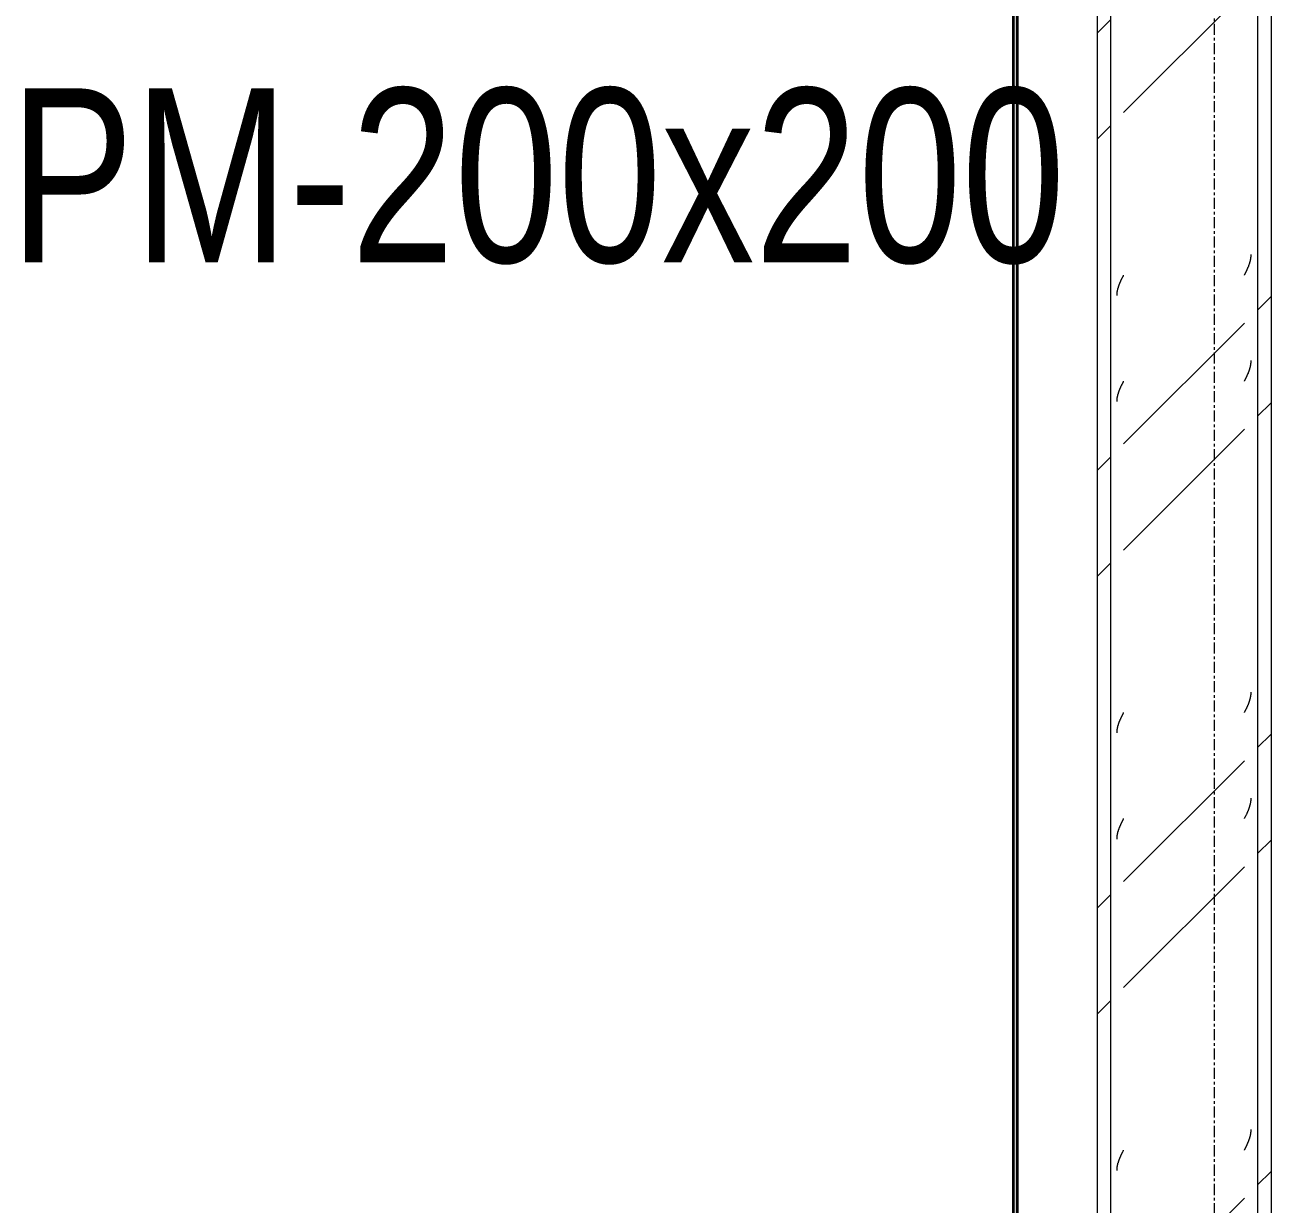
# Model space of a CAD drawing. Header units: centimetres. Extents: x -7221 to 15977, y -285 to 1507.
# Drawn here: x -6937.2 to -6793.9, y 393.7 to 529.3 of the extents above; entities that cross this region are included whole.
import ezdxf

# ---------------------------------------------------------------- set-up
doc = ezdxf.new("R2010")
doc.units = ezdxf.units.CM
doc.linetypes.add('Grid Line', pattern=[2.2225, 1.27, -0.3175, 0.3175, -0.3175])
for name, color, linetype, lineweight in [('A-WALL', 7, 'Continuous', 9), ('A-WALL-PATT', 7, 'Continuous', 35), ('S-COLS', 7, 'Continuous', 9), ('S-COLS-IDEN', 7, 'Continuous', 9), ('S-GRID', 7, 'Continuous', 9)]:
    doc.layers.add(name, color=color, linetype=linetype, lineweight=lineweight)
doc.styles.add('Century Gothic', font='GOTHIC.TTF', dxfattribs={"width": 0.8, "height": 20})
pattern_1 = [(45, (0, 0), (-25.14472, 25.14472), []), (45, (0, 38.1), (-25.14472, 25.14472), [])]

# ---------------------------------------------------------------- blocks, each defined once
blk = doc.blocks.new('PQ_RVR_ARQ-01_ZZ_ZZ_MO_T_A_rvt-1-Elevación Eje 10')
at = {"layer": 'A-WALL-PATT', "lineweight": 9, "true_color": 0xeaeaea}
blk.add_hatch(color=254, dxfattribs=at).paths.add_polyline_path([(-6823.08, 99), (-6823.08, 938.29), (-6823.58, 938.29), (-6823.58, 99)])
at = {"layer": 'A-WALL', "color": 254, "lineweight": 35, "true_color": 0xcccccc}
for p, q in [((-6823.58, 938.29), (-6823.58, 99)), ((-6823.08, 99), (-6823.08, 938.29))]:
    blk.add_line(p, q, dxfattribs=at)
blk = doc.blocks.new('FP_6-Elevación Eje 10')
at = {"layer": 'S-COLS', "color": 9, "true_color": 0xc0c0c0}
for p, q in [((-6796.24, 502.67), (-6796.23, 502.71)), ((-6796.23, 502.82), (-6796.23, 502.86)), ((-6796.23, 502.78), (-6796.23, 502.82)), ((-6796.23, 502.75), (-6796.23, 502.78)), ((-6796.23, 502.71), (-6796.23, 502.75)), ((-6796.63, 501.25), (-6796.62, 501.29)), ((-6796.62, 501.29), (-6796.6, 501.33)), ((-6796.6, 501.33), (-6796.59, 501.37)), ((-6796.59, 501.37), (-6796.57, 501.4)), ((-6796.57, 501.4), (-6796.55, 501.44)), ((-6796.55, 501.44), (-6796.54, 501.48)), ((-6796.54, 501.48), (-6796.52, 501.51)), ((-6796.52, 501.51), (-6796.51, 501.55)), ((-6796.51, 501.55), (-6796.49, 501.59)), ((-6796.49, 501.59), (-6796.48, 501.63)), ((-6796.48, 501.63), (-6796.47, 501.66)), ((-6796.47, 501.66), (-6796.45, 501.7)), ((-6796.45, 501.7), (-6796.44, 501.74)), ((-6796.44, 501.74), (-6796.43, 501.78)), ((-6796.43, 501.78), (-6796.41, 501.81)), ((-6796.41, 501.81), (-6796.4, 501.85)), ((-6796.4, 501.85), (-6796.39, 501.89)), ((-6796.39, 501.89), (-6796.38, 501.92)), ((-6796.38, 501.92), (-6796.37, 501.96)), ((-6796.37, 501.96), (-6796.36, 502)), ((-6796.36, 502), (-6796.35, 502.04)), ((-6796.35, 502.04), (-6796.34, 502.07)), ((-6796.34, 502.07), (-6796.33, 502.11)), ((-6796.33, 502.11), (-6796.32, 502.15)), ((-6796.32, 502.15), (-6796.31, 502.19)), ((-6796.31, 502.19), (-6796.3, 502.22)), ((-6796.3, 502.22), (-6796.29, 502.26)), ((-6796.29, 502.3), (-6796.28, 502.34)), ((-6796.29, 502.26), (-6796.29, 502.3)), ((-6796.28, 502.34), (-6796.27, 502.37)), ((-6796.27, 502.41), (-6796.26, 502.45)), ((-6796.27, 502.37), (-6796.27, 502.41)), ((-6796.26, 502.48), (-6796.25, 502.52)), ((-6796.26, 502.45), (-6796.26, 502.48)), ((-6796.25, 502.56), (-6796.24, 502.6)), ((-6796.25, 502.52), (-6796.25, 502.56)), ((-6796.24, 502.63), (-6796.24, 502.67)), ((-6796.24, 502.6), (-6796.24, 502.63)), ((-6797, 500.51), (-6796.98, 500.54)), ((-6796.98, 500.54), (-6796.96, 500.58)), ((-6796.96, 500.58), (-6796.94, 500.62)), ((-6796.94, 500.62), (-6796.92, 500.66)), ((-6796.92, 500.66), (-6796.9, 500.69)), ((-6796.9, 500.69), (-6796.88, 500.73)), ((-6796.88, 500.73), (-6796.86, 500.77)), ((-6796.86, 500.77), (-6796.85, 500.81)), ((-6796.85, 500.81), (-6796.83, 500.84)), ((-6796.83, 500.84), (-6796.81, 500.88)), ((-6796.81, 500.88), (-6796.79, 500.92)), ((-6796.79, 500.92), (-6796.77, 500.95)), ((-6796.77, 500.95), (-6796.76, 500.99)), ((-6796.76, 500.99), (-6796.74, 501.03)), ((-6796.74, 501.03), (-6796.72, 501.07)), ((-6796.72, 501.07), (-6796.7, 501.1)), ((-6796.7, 501.1), (-6796.68, 501.14)), ((-6796.68, 501.14), (-6796.67, 501.18)), ((-6796.67, 501.18), (-6796.65, 501.22)), ((-6796.65, 501.22), (-6796.63, 501.25)), ((-6796.36, 489.81), (-6796.35, 489.85)), ((-6796.35, 489.85), (-6796.34, 489.88)), ((-6796.34, 489.88), (-6796.33, 489.92)), ((-6796.33, 489.92), (-6796.32, 489.96)), ((-6796.32, 489.96), (-6796.31, 490)), ((-6796.31, 490), (-6796.3, 490.03)), ((-6796.3, 490.03), (-6796.29, 490.07)), ((-6796.29, 490.11), (-6796.28, 490.15)), ((-6796.29, 490.07), (-6796.29, 490.11)), ((-6796.28, 490.15), (-6796.27, 490.18)), ((-6796.27, 490.22), (-6796.26, 490.26)), ((-6796.27, 490.18), (-6796.27, 490.22)), ((-6796.26, 490.29), (-6796.25, 490.33)), ((-6796.26, 490.26), (-6796.26, 490.29)), ((-6796.25, 490.37), (-6796.24, 490.41)), ((-6796.25, 490.33), (-6796.25, 490.37)), ((-6796.24, 490.48), (-6796.23, 490.52)), ((-6796.24, 490.44), (-6796.24, 490.48)), ((-6796.24, 490.41), (-6796.24, 490.44)), ((-6796.23, 490.63), (-6796.23, 490.67)), ((-6796.23, 490.59), (-6796.23, 490.63)), ((-6796.23, 490.56), (-6796.23, 490.59)), ((-6796.23, 490.52), (-6796.23, 490.56)), ((-6796.98, 488.36), (-6796.96, 488.39)), ((-6796.96, 488.39), (-6796.94, 488.43)), ((-6796.94, 488.43), (-6796.92, 488.47)), ((-6796.92, 488.47), (-6796.9, 488.5)), ((-6796.9, 488.5), (-6796.88, 488.54)), ((-6796.88, 488.54), (-6796.86, 488.58)), ((-6796.86, 488.58), (-6796.85, 488.62)), ((-6796.85, 488.62), (-6796.83, 488.65)), ((-6796.83, 488.65), (-6796.81, 488.69)), ((-6796.81, 488.69), (-6796.79, 488.73)), ((-6796.79, 488.73), (-6796.77, 488.77)), ((-6796.77, 488.77), (-6796.76, 488.8)), ((-6796.76, 488.8), (-6796.74, 488.84)), ((-6796.74, 488.84), (-6796.72, 488.88)), ((-6796.72, 488.88), (-6796.7, 488.91)), ((-6796.7, 488.91), (-6796.68, 488.95)), ((-6796.68, 488.95), (-6796.67, 488.99)), ((-6796.67, 488.99), (-6796.65, 489.03)), ((-6796.65, 489.03), (-6796.63, 489.06)), ((-6796.63, 489.06), (-6796.62, 489.1)), ((-6796.62, 489.1), (-6796.6, 489.14)), ((-6796.6, 489.14), (-6796.59, 489.18)), ((-6796.59, 489.18), (-6796.57, 489.21)), ((-6796.57, 489.21), (-6796.55, 489.25)), ((-6796.55, 489.25), (-6796.54, 489.29)), ((-6796.54, 489.29), (-6796.52, 489.33)), ((-6796.52, 489.33), (-6796.51, 489.36)), ((-6796.51, 489.36), (-6796.49, 489.4)), ((-6796.49, 489.4), (-6796.48, 489.44)), ((-6796.48, 489.44), (-6796.47, 489.47)), ((-6796.47, 489.47), (-6796.45, 489.51)), ((-6796.45, 489.51), (-6796.44, 489.55)), ((-6796.44, 489.55), (-6796.43, 489.59)), ((-6796.43, 489.59), (-6796.41, 489.62)), ((-6796.41, 489.62), (-6796.4, 489.66)), ((-6796.4, 489.66), (-6796.39, 489.7)), ((-6796.39, 489.7), (-6796.38, 489.74)), ((-6796.38, 489.74), (-6796.37, 489.77)), ((-6796.37, 489.77), (-6796.36, 489.81)), ((-6797, 488.32), (-6796.98, 488.36)), ((-6796.57, 451.11), (-6796.55, 451.15)), ((-6796.55, 451.15), (-6796.54, 451.19)), ((-6796.54, 451.19), (-6796.52, 451.23)), ((-6796.52, 451.23), (-6796.51, 451.26)), ((-6796.51, 451.26), (-6796.49, 451.3)), ((-6796.49, 451.3), (-6796.48, 451.34)), ((-6796.48, 451.34), (-6796.47, 451.37)), ((-6796.47, 451.37), (-6796.45, 451.41)), ((-6796.45, 451.41), (-6796.44, 451.45)), ((-6796.44, 451.45), (-6796.43, 451.49)), ((-6796.43, 451.49), (-6796.41, 451.52)), ((-6796.41, 451.52), (-6796.4, 451.56)), ((-6796.4, 451.56), (-6796.39, 451.6)), ((-6796.39, 451.6), (-6796.38, 451.64)), ((-6796.38, 451.64), (-6796.37, 451.67)), ((-6796.37, 451.67), (-6796.36, 451.71)), ((-6796.36, 451.71), (-6796.35, 451.75)), ((-6796.35, 451.75), (-6796.34, 451.78)), ((-6796.34, 451.78), (-6796.33, 451.82)), ((-6796.33, 451.82), (-6796.32, 451.86)), ((-6796.32, 451.86), (-6796.31, 451.9)), ((-6796.31, 451.9), (-6796.3, 451.93)), ((-6796.3, 451.93), (-6796.29, 451.97)), ((-6796.29, 452.01), (-6796.28, 452.05)), ((-6796.29, 451.97), (-6796.29, 452.01)), ((-6796.28, 452.05), (-6796.27, 452.08)), ((-6796.27, 452.12), (-6796.26, 452.16)), ((-6796.27, 452.08), (-6796.27, 452.12)), ((-6796.26, 452.19), (-6796.25, 452.23)), ((-6796.26, 452.16), (-6796.26, 452.19)), ((-6796.25, 452.27), (-6796.24, 452.31)), ((-6796.25, 452.23), (-6796.25, 452.27)), ((-6796.24, 452.38), (-6796.23, 452.42)), ((-6796.24, 452.34), (-6796.24, 452.38)), ((-6796.24, 452.31), (-6796.24, 452.34)), ((-6796.23, 452.53), (-6796.23, 452.57)), ((-6796.23, 452.49), (-6796.23, 452.53)), ((-6796.23, 452.46), (-6796.23, 452.49)), ((-6796.23, 452.42), (-6796.23, 452.46)), ((-6797, 450.22), (-6796.98, 450.26)), ((-6796.98, 450.26), (-6796.96, 450.29)), ((-6796.96, 450.29), (-6796.94, 450.33)), ((-6796.94, 450.33), (-6796.92, 450.37)), ((-6796.92, 450.37), (-6796.9, 450.4)), ((-6796.9, 450.4), (-6796.88, 450.44)), ((-6796.88, 450.44), (-6796.86, 450.48)), ((-6796.86, 450.48), (-6796.85, 450.52)), ((-6796.85, 450.52), (-6796.83, 450.55)), ((-6796.83, 450.55), (-6796.81, 450.59)), ((-6796.81, 450.59), (-6796.79, 450.63)), ((-6796.79, 450.63), (-6796.77, 450.67)), ((-6796.77, 450.67), (-6796.76, 450.7)), ((-6796.76, 450.7), (-6796.74, 450.74)), ((-6796.74, 450.74), (-6796.72, 450.78)), ((-6796.72, 450.78), (-6796.7, 450.81)), ((-6796.7, 450.81), (-6796.68, 450.85)), ((-6796.68, 450.85), (-6796.67, 450.89)), ((-6796.67, 450.89), (-6796.65, 450.93)), ((-6796.65, 450.93), (-6796.63, 450.96)), ((-6796.63, 450.96), (-6796.62, 451)), ((-6796.62, 451), (-6796.6, 451.04)), ((-6796.6, 451.04), (-6796.59, 451.08)), ((-6796.59, 451.08), (-6796.57, 451.11)), ((-6796.32, 439.67), (-6796.31, 439.71)), ((-6796.31, 439.71), (-6796.3, 439.74)), ((-6796.3, 439.74), (-6796.29, 439.78)), ((-6796.29, 439.82), (-6796.28, 439.86)), ((-6796.29, 439.78), (-6796.29, 439.82)), ((-6796.28, 439.86), (-6796.27, 439.89)), ((-6796.27, 439.93), (-6796.26, 439.97)), ((-6796.27, 439.89), (-6796.27, 439.93)), ((-6796.26, 440.01), (-6796.25, 440.04)), ((-6796.26, 439.97), (-6796.26, 440.01)), ((-6796.25, 440.08), (-6796.24, 440.12)), ((-6796.25, 440.04), (-6796.25, 440.08)), ((-6796.24, 440.19), (-6796.23, 440.23)), ((-6796.24, 440.15), (-6796.24, 440.19)), ((-6796.24, 440.12), (-6796.24, 440.15)), ((-6796.23, 440.34), (-6796.23, 440.38)), ((-6796.23, 440.3), (-6796.23, 440.34)), ((-6796.23, 440.27), (-6796.23, 440.3)), ((-6796.23, 440.23), (-6796.23, 440.27)), ((-6796.88, 438.25), (-6796.86, 438.29)), ((-6796.86, 438.29), (-6796.85, 438.33)), ((-6796.85, 438.33), (-6796.83, 438.36)), ((-6796.83, 438.36), (-6796.81, 438.4)), ((-6796.81, 438.4), (-6796.79, 438.44)), ((-6796.79, 438.44), (-6796.77, 438.48)), ((-6796.77, 438.48), (-6796.76, 438.51)), ((-6796.76, 438.51), (-6796.74, 438.55)), ((-6796.74, 438.55), (-6796.72, 438.59)), ((-6796.72, 438.59), (-6796.7, 438.63)), ((-6796.7, 438.63), (-6796.68, 438.66)), ((-6796.68, 438.66), (-6796.67, 438.7)), ((-6796.67, 438.7), (-6796.65, 438.74)), ((-6796.65, 438.74), (-6796.63, 438.77)), ((-6796.63, 438.77), (-6796.62, 438.81)), ((-6796.62, 438.81), (-6796.6, 438.85)), ((-6796.6, 438.85), (-6796.59, 438.89)), ((-6796.59, 438.89), (-6796.57, 438.92)), ((-6796.57, 438.92), (-6796.55, 438.96)), ((-6796.55, 438.96), (-6796.54, 439)), ((-6796.54, 439), (-6796.52, 439.04)), ((-6796.52, 439.04), (-6796.51, 439.07)), ((-6796.51, 439.07), (-6796.49, 439.11)), ((-6796.49, 439.11), (-6796.48, 439.15)), ((-6796.48, 439.15), (-6796.47, 439.18)), ((-6796.47, 439.18), (-6796.45, 439.22)), ((-6796.45, 439.22), (-6796.44, 439.26)), ((-6796.44, 439.26), (-6796.43, 439.3)), ((-6796.43, 439.3), (-6796.41, 439.33)), ((-6796.41, 439.33), (-6796.4, 439.37)), ((-6796.4, 439.37), (-6796.39, 439.41)), ((-6796.39, 439.41), (-6796.38, 439.45)), ((-6796.38, 439.45), (-6796.37, 439.48)), ((-6796.37, 439.48), (-6796.36, 439.52)), ((-6796.36, 439.52), (-6796.35, 439.56)), ((-6796.35, 439.56), (-6796.34, 439.6)), ((-6796.34, 439.6), (-6796.33, 439.63)), ((-6796.33, 439.63), (-6796.32, 439.67)), ((-6797, 438.03), (-6796.98, 438.07)), ((-6796.98, 438.07), (-6796.96, 438.1)), ((-6796.96, 438.1), (-6796.94, 438.14)), ((-6796.94, 438.14), (-6796.92, 438.18)), ((-6796.92, 438.18), (-6796.9, 438.21)), ((-6796.9, 438.21), (-6796.88, 438.25)), ((-6796.49, 401.01), (-6796.48, 401.05)), ((-6796.48, 401.05), (-6796.47, 401.08)), ((-6796.47, 401.08), (-6796.45, 401.12)), ((-6796.45, 401.12), (-6796.44, 401.16)), ((-6796.44, 401.16), (-6796.43, 401.2)), ((-6796.43, 401.2), (-6796.41, 401.23)), ((-6796.41, 401.23), (-6796.4, 401.27)), ((-6796.4, 401.27), (-6796.39, 401.31)), ((-6796.39, 401.31), (-6796.38, 401.35)), ((-6796.38, 401.35), (-6796.37, 401.38)), ((-6796.37, 401.38), (-6796.36, 401.42)), ((-6796.36, 401.42), (-6796.35, 401.46)), ((-6796.35, 401.46), (-6796.34, 401.5)), ((-6796.34, 401.5), (-6796.33, 401.53)), ((-6796.33, 401.53), (-6796.32, 401.57)), ((-6796.32, 401.57), (-6796.31, 401.61)), ((-6796.31, 401.61), (-6796.3, 401.64)), ((-6796.3, 401.64), (-6796.29, 401.68)), ((-6796.29, 401.72), (-6796.28, 401.76)), ((-6796.29, 401.68), (-6796.29, 401.72)), ((-6796.28, 401.76), (-6796.27, 401.79)), ((-6796.27, 401.83), (-6796.26, 401.87)), ((-6796.27, 401.79), (-6796.27, 401.83)), ((-6796.26, 401.91), (-6796.25, 401.94)), ((-6796.26, 401.87), (-6796.26, 401.91)), ((-6796.25, 401.98), (-6796.24, 402.02)), ((-6796.25, 401.94), (-6796.25, 401.98)), ((-6796.24, 402.09), (-6796.23, 402.13)), ((-6796.24, 402.05), (-6796.24, 402.09)), ((-6796.24, 402.02), (-6796.24, 402.05)), ((-6796.23, 402.24), (-6796.23, 402.28)), ((-6796.23, 402.2), (-6796.23, 402.24)), ((-6796.23, 402.17), (-6796.23, 402.2)), ((-6796.23, 402.13), (-6796.23, 402.17)), ((-6797, 399.93), (-6796.98, 399.97)), ((-6796.98, 399.97), (-6796.96, 400)), ((-6796.96, 400), (-6796.94, 400.04)), ((-6796.94, 400.04), (-6796.92, 400.08)), ((-6796.92, 400.08), (-6796.9, 400.11)), ((-6796.9, 400.11), (-6796.88, 400.15)), ((-6796.88, 400.15), (-6796.86, 400.19)), ((-6796.86, 400.19), (-6796.85, 400.23)), ((-6796.85, 400.23), (-6796.83, 400.26)), ((-6796.83, 400.26), (-6796.81, 400.3)), ((-6796.81, 400.3), (-6796.79, 400.34)), ((-6796.79, 400.34), (-6796.77, 400.38)), ((-6796.77, 400.38), (-6796.76, 400.41)), ((-6796.76, 400.41), (-6796.74, 400.45)), ((-6796.74, 400.45), (-6796.72, 400.49)), ((-6796.72, 400.49), (-6796.7, 400.53)), ((-6796.7, 400.53), (-6796.68, 400.56)), ((-6796.68, 400.56), (-6796.67, 400.6)), ((-6796.67, 400.6), (-6796.65, 400.64)), ((-6796.65, 400.64), (-6796.63, 400.67)), ((-6796.63, 400.67), (-6796.62, 400.71)), ((-6796.62, 400.71), (-6796.6, 400.75)), ((-6796.6, 400.75), (-6796.59, 400.79)), ((-6796.59, 400.79), (-6796.57, 400.82)), ((-6796.57, 400.82), (-6796.55, 400.86)), ((-6796.55, 400.86), (-6796.54, 400.9)), ((-6796.54, 400.9), (-6796.52, 400.94)), ((-6796.52, 400.94), (-6796.51, 400.97)), ((-6796.51, 400.97), (-6796.49, 401.01))]:
    blk.add_line(p, q, dxfattribs=at)
blk = doc.blocks.new('FP_7-Elevación Eje 10')
at = {"layer": 'S-COLS', "color": 9, "true_color": 0xc0c0c0}
for p, q in [((-6811.2, 499.84), (-6811.19, 499.87)), ((-6811.19, 499.87), (-6811.17, 499.91)), ((-6811.17, 499.91), (-6811.15, 499.95)), ((-6811.15, 499.95), (-6811.14, 499.98)), ((-6811.14, 499.98), (-6811.12, 500.02)), ((-6811.12, 500.02), (-6811.1, 500.06)), ((-6811.1, 500.06), (-6811.08, 500.1)), ((-6811.08, 500.1), (-6811.06, 500.13)), ((-6811.06, 500.13), (-6811.04, 500.17)), ((-6811.04, 500.17), (-6811.03, 500.21)), ((-6811.03, 500.21), (-6811.01, 500.25)), ((-6811.01, 500.25), (-6810.99, 500.28)), ((-6810.99, 500.28), (-6810.97, 500.32)), ((-6810.97, 500.32), (-6810.95, 500.36)), ((-6810.95, 500.36), (-6810.93, 500.4)), ((-6810.93, 500.4), (-6810.91, 500.43)), ((-6810.91, 500.43), (-6810.9, 500.47)), ((-6810.9, 500.47), (-6810.88, 500.51)), ((-6811.63, 498.46), (-6811.62, 498.49)), ((-6811.63, 498.42), (-6811.63, 498.46)), ((-6811.63, 498.38), (-6811.63, 498.42)), ((-6811.62, 498.53), (-6811.61, 498.57)), ((-6811.62, 498.49), (-6811.62, 498.53)), ((-6811.61, 498.6), (-6811.6, 498.64)), ((-6811.61, 498.57), (-6811.61, 498.6)), ((-6811.6, 498.64), (-6811.59, 498.68)), ((-6811.59, 498.72), (-6811.58, 498.75)), ((-6811.59, 498.68), (-6811.59, 498.72)), ((-6811.58, 498.75), (-6811.57, 498.79)), ((-6811.57, 498.79), (-6811.56, 498.83)), ((-6811.56, 498.83), (-6811.55, 498.87)), ((-6811.55, 498.87), (-6811.54, 498.9)), ((-6811.54, 498.94), (-6811.53, 498.98)), ((-6811.54, 498.9), (-6811.54, 498.94)), ((-6811.53, 498.98), (-6811.52, 499.01)), ((-6811.52, 499.01), (-6811.5, 499.05)), ((-6811.5, 499.05), (-6811.49, 499.09)), ((-6811.49, 499.09), (-6811.48, 499.13)), ((-6811.48, 499.13), (-6811.47, 499.16)), ((-6811.47, 499.16), (-6811.46, 499.2)), ((-6811.46, 499.2), (-6811.45, 499.24)), ((-6811.45, 499.24), (-6811.43, 499.28)), ((-6811.43, 499.28), (-6811.42, 499.31)), ((-6811.42, 499.31), (-6811.41, 499.35)), ((-6811.41, 499.35), (-6811.39, 499.39)), ((-6811.39, 499.39), (-6811.38, 499.43)), ((-6811.38, 499.43), (-6811.36, 499.46)), ((-6811.36, 499.46), (-6811.35, 499.5)), ((-6811.35, 499.5), (-6811.33, 499.54)), ((-6811.33, 499.54), (-6811.32, 499.57)), ((-6811.32, 499.57), (-6811.3, 499.61)), ((-6811.3, 499.61), (-6811.29, 499.65)), ((-6811.29, 499.65), (-6811.27, 499.69)), ((-6811.27, 499.69), (-6811.26, 499.72)), ((-6811.26, 499.72), (-6811.24, 499.76)), ((-6811.24, 499.76), (-6811.22, 499.8)), ((-6811.22, 499.8), (-6811.2, 499.84)), ((-6811.64, 498.34), (-6811.63, 498.38)), ((-6811.64, 498.31), (-6811.64, 498.34)), ((-6811.64, 498.27), (-6811.64, 498.31)), ((-6811.64, 498.23), (-6811.64, 498.27)), ((-6811.64, 498.19), (-6811.64, 498.23)), ((-6811.64, 498.16), (-6811.64, 498.19)), ((-6811.48, 486.94), (-6811.47, 486.97)), ((-6811.47, 486.97), (-6811.46, 487.01)), ((-6811.46, 487.01), (-6811.45, 487.05)), ((-6811.45, 487.05), (-6811.43, 487.09)), ((-6811.43, 487.09), (-6811.42, 487.12)), ((-6811.42, 487.12), (-6811.41, 487.16)), ((-6811.41, 487.16), (-6811.39, 487.2)), ((-6811.39, 487.2), (-6811.38, 487.24)), ((-6811.38, 487.24), (-6811.36, 487.27)), ((-6811.36, 487.27), (-6811.35, 487.31)), ((-6811.35, 487.31), (-6811.33, 487.35)), ((-6811.33, 487.35), (-6811.32, 487.39)), ((-6811.32, 487.39), (-6811.3, 487.42)), ((-6811.3, 487.42), (-6811.29, 487.46)), ((-6811.29, 487.46), (-6811.27, 487.5)), ((-6811.27, 487.5), (-6811.26, 487.53)), ((-6811.26, 487.53), (-6811.24, 487.57)), ((-6811.24, 487.57), (-6811.22, 487.61)), ((-6811.22, 487.61), (-6811.2, 487.65)), ((-6811.2, 487.65), (-6811.19, 487.68)), ((-6811.19, 487.68), (-6811.17, 487.72)), ((-6811.17, 487.72), (-6811.15, 487.76)), ((-6811.15, 487.76), (-6811.14, 487.8)), ((-6811.14, 487.8), (-6811.12, 487.83)), ((-6811.12, 487.83), (-6811.1, 487.87)), ((-6811.1, 487.87), (-6811.08, 487.91)), ((-6811.08, 487.91), (-6811.06, 487.94)), ((-6811.06, 487.94), (-6811.04, 487.98)), ((-6811.04, 487.98), (-6811.03, 488.02)), ((-6811.03, 488.02), (-6811.01, 488.06)), ((-6811.01, 488.06), (-6810.99, 488.09)), ((-6810.99, 488.09), (-6810.97, 488.13)), ((-6810.97, 488.13), (-6810.95, 488.17)), ((-6810.95, 488.17), (-6810.93, 488.21)), ((-6810.93, 488.21), (-6810.91, 488.24)), ((-6810.91, 488.24), (-6810.9, 488.28)), ((-6810.9, 488.28), (-6810.88, 488.32)), ((-6811.64, 486.15), (-6811.63, 486.19)), ((-6811.64, 486.12), (-6811.64, 486.15)), ((-6811.64, 486.08), (-6811.64, 486.12)), ((-6811.64, 486.04), (-6811.64, 486.08)), ((-6811.64, 486), (-6811.64, 486.04)), ((-6811.64, 485.97), (-6811.64, 486)), ((-6811.63, 486.27), (-6811.62, 486.3)), ((-6811.63, 486.23), (-6811.63, 486.27)), ((-6811.63, 486.19), (-6811.63, 486.23)), ((-6811.62, 486.34), (-6811.61, 486.38)), ((-6811.62, 486.3), (-6811.62, 486.34)), ((-6811.61, 486.42), (-6811.6, 486.45)), ((-6811.61, 486.38), (-6811.61, 486.42)), ((-6811.6, 486.45), (-6811.59, 486.49)), ((-6811.59, 486.53), (-6811.58, 486.56)), ((-6811.59, 486.49), (-6811.59, 486.53)), ((-6811.58, 486.56), (-6811.57, 486.6)), ((-6811.57, 486.6), (-6811.56, 486.64)), ((-6811.56, 486.64), (-6811.55, 486.68)), ((-6811.55, 486.68), (-6811.54, 486.71)), ((-6811.54, 486.75), (-6811.53, 486.79)), ((-6811.54, 486.71), (-6811.54, 486.75)), ((-6811.53, 486.79), (-6811.52, 486.83)), ((-6811.52, 486.83), (-6811.5, 486.86)), ((-6811.5, 486.86), (-6811.49, 486.9)), ((-6811.49, 486.9), (-6811.48, 486.94)), ((-6811.14, 449.7), (-6811.12, 449.73)), ((-6811.12, 449.73), (-6811.1, 449.77)), ((-6811.1, 449.77), (-6811.08, 449.81)), ((-6811.08, 449.81), (-6811.06, 449.84)), ((-6811.06, 449.84), (-6811.04, 449.88)), ((-6811.04, 449.88), (-6811.03, 449.92)), ((-6811.03, 449.92), (-6811.01, 449.96)), ((-6811.01, 449.96), (-6810.99, 449.99)), ((-6810.99, 449.99), (-6810.97, 450.03)), ((-6810.97, 450.03), (-6810.95, 450.07)), ((-6810.95, 450.07), (-6810.93, 450.11)), ((-6810.93, 450.11), (-6810.91, 450.14)), ((-6810.91, 450.14), (-6810.9, 450.18)), ((-6810.9, 450.18), (-6810.88, 450.22)), ((-6811.61, 448.32), (-6811.6, 448.35)), ((-6811.61, 448.28), (-6811.61, 448.32)), ((-6811.6, 448.35), (-6811.59, 448.39)), ((-6811.59, 448.43), (-6811.58, 448.46)), ((-6811.59, 448.39), (-6811.59, 448.43)), ((-6811.58, 448.46), (-6811.57, 448.5)), ((-6811.57, 448.5), (-6811.56, 448.54)), ((-6811.56, 448.54), (-6811.55, 448.58)), ((-6811.55, 448.58), (-6811.54, 448.61)), ((-6811.54, 448.65), (-6811.53, 448.69)), ((-6811.54, 448.61), (-6811.54, 448.65)), ((-6811.53, 448.69), (-6811.52, 448.73)), ((-6811.52, 448.73), (-6811.5, 448.76)), ((-6811.5, 448.76), (-6811.49, 448.8)), ((-6811.49, 448.8), (-6811.48, 448.84)), ((-6811.48, 448.84), (-6811.47, 448.87)), ((-6811.47, 448.87), (-6811.46, 448.91)), ((-6811.46, 448.91), (-6811.45, 448.95)), ((-6811.45, 448.95), (-6811.43, 448.99)), ((-6811.43, 448.99), (-6811.42, 449.02)), ((-6811.42, 449.02), (-6811.41, 449.06)), ((-6811.41, 449.06), (-6811.39, 449.1)), ((-6811.39, 449.1), (-6811.38, 449.14)), ((-6811.38, 449.14), (-6811.36, 449.17)), ((-6811.36, 449.17), (-6811.35, 449.21)), ((-6811.35, 449.21), (-6811.33, 449.25)), ((-6811.33, 449.25), (-6811.32, 449.29)), ((-6811.32, 449.29), (-6811.3, 449.32)), ((-6811.3, 449.32), (-6811.29, 449.36)), ((-6811.29, 449.36), (-6811.27, 449.4)), ((-6811.27, 449.4), (-6811.26, 449.43)), ((-6811.26, 449.43), (-6811.24, 449.47)), ((-6811.24, 449.47), (-6811.22, 449.51)), ((-6811.22, 449.51), (-6811.2, 449.55)), ((-6811.2, 449.55), (-6811.19, 449.58)), ((-6811.19, 449.58), (-6811.17, 449.62)), ((-6811.17, 449.62), (-6811.15, 449.66)), ((-6811.15, 449.66), (-6811.14, 449.7)), ((-6811.64, 448.05), (-6811.63, 448.09)), ((-6811.64, 448.02), (-6811.64, 448.05)), ((-6811.64, 447.98), (-6811.64, 448.02)), ((-6811.64, 447.94), (-6811.64, 447.98)), ((-6811.64, 447.9), (-6811.64, 447.94)), ((-6811.64, 447.87), (-6811.64, 447.9)), ((-6811.63, 448.17), (-6811.62, 448.2)), ((-6811.63, 448.13), (-6811.63, 448.17)), ((-6811.63, 448.09), (-6811.63, 448.13)), ((-6811.62, 448.24), (-6811.61, 448.28)), ((-6811.62, 448.2), (-6811.62, 448.24)), ((-6811.43, 436.8), (-6811.42, 436.83)), ((-6811.42, 436.83), (-6811.41, 436.87)), ((-6811.41, 436.87), (-6811.39, 436.91)), ((-6811.39, 436.91), (-6811.38, 436.95)), ((-6811.38, 436.95), (-6811.36, 436.98)), ((-6811.36, 436.98), (-6811.35, 437.02)), ((-6811.35, 437.02), (-6811.33, 437.06)), ((-6811.33, 437.06), (-6811.32, 437.1)), ((-6811.32, 437.1), (-6811.3, 437.13)), ((-6811.3, 437.13), (-6811.29, 437.17)), ((-6811.29, 437.17), (-6811.27, 437.21)), ((-6811.27, 437.21), (-6811.26, 437.24)), ((-6811.26, 437.24), (-6811.24, 437.28)), ((-6811.24, 437.28), (-6811.22, 437.32)), ((-6811.22, 437.32), (-6811.2, 437.36)), ((-6811.2, 437.36), (-6811.19, 437.39)), ((-6811.19, 437.39), (-6811.17, 437.43)), ((-6811.17, 437.43), (-6811.15, 437.47)), ((-6811.15, 437.47), (-6811.14, 437.51)), ((-6811.14, 437.51), (-6811.12, 437.54)), ((-6811.12, 437.54), (-6811.1, 437.58)), ((-6811.1, 437.58), (-6811.08, 437.62)), ((-6811.08, 437.62), (-6811.06, 437.66)), ((-6811.06, 437.66), (-6811.04, 437.69)), ((-6811.04, 437.69), (-6811.03, 437.73)), ((-6811.03, 437.73), (-6811.01, 437.77)), ((-6811.01, 437.77), (-6810.99, 437.8)), ((-6810.99, 437.8), (-6810.97, 437.84)), ((-6810.97, 437.84), (-6810.95, 437.88)), ((-6810.95, 437.88), (-6810.93, 437.92)), ((-6810.93, 437.92), (-6810.91, 437.95)), ((-6810.91, 437.95), (-6810.9, 437.99)), ((-6810.9, 437.99), (-6810.88, 438.03)), ((-6811.64, 435.86), (-6811.63, 435.9)), ((-6811.64, 435.83), (-6811.64, 435.86)), ((-6811.64, 435.79), (-6811.64, 435.83)), ((-6811.64, 435.75), (-6811.64, 435.79)), ((-6811.64, 435.72), (-6811.64, 435.75)), ((-6811.64, 435.68), (-6811.64, 435.72)), ((-6811.63, 435.98), (-6811.62, 436.01)), ((-6811.63, 435.94), (-6811.63, 435.98)), ((-6811.63, 435.9), (-6811.63, 435.94)), ((-6811.62, 436.05), (-6811.61, 436.09)), ((-6811.62, 436.01), (-6811.62, 436.05)), ((-6811.61, 436.13), (-6811.6, 436.16)), ((-6811.61, 436.09), (-6811.61, 436.13)), ((-6811.6, 436.16), (-6811.59, 436.2)), ((-6811.59, 436.24), (-6811.58, 436.27)), ((-6811.59, 436.2), (-6811.59, 436.24)), ((-6811.58, 436.27), (-6811.57, 436.31)), ((-6811.57, 436.31), (-6811.56, 436.35)), ((-6811.56, 436.35), (-6811.55, 436.39)), ((-6811.55, 436.39), (-6811.54, 436.42)), ((-6811.54, 436.46), (-6811.53, 436.5)), ((-6811.54, 436.42), (-6811.54, 436.46)), ((-6811.53, 436.5), (-6811.52, 436.54)), ((-6811.52, 436.54), (-6811.5, 436.57)), ((-6811.5, 436.57), (-6811.49, 436.61)), ((-6811.49, 436.61), (-6811.48, 436.65)), ((-6811.48, 436.65), (-6811.47, 436.69)), ((-6811.47, 436.69), (-6811.46, 436.72)), ((-6811.46, 436.72), (-6811.45, 436.76)), ((-6811.45, 436.76), (-6811.43, 436.8)), ((-6811.06, 399.56), (-6811.04, 399.59)), ((-6811.04, 399.59), (-6811.03, 399.63)), ((-6811.03, 399.63), (-6811.01, 399.67)), ((-6811.01, 399.67), (-6810.99, 399.7)), ((-6810.99, 399.7), (-6810.97, 399.74)), ((-6810.97, 399.74), (-6810.95, 399.78)), ((-6810.95, 399.78), (-6810.93, 399.82)), ((-6810.93, 399.82), (-6810.91, 399.85)), ((-6810.91, 399.85), (-6810.9, 399.89)), ((-6810.9, 399.89), (-6810.88, 399.93)), ((-6811.59, 398.14), (-6811.58, 398.17)), ((-6811.58, 398.17), (-6811.57, 398.21)), ((-6811.57, 398.21), (-6811.56, 398.25)), ((-6811.56, 398.25), (-6811.55, 398.29)), ((-6811.55, 398.29), (-6811.54, 398.32)), ((-6811.54, 398.36), (-6811.53, 398.4)), ((-6811.54, 398.32), (-6811.54, 398.36)), ((-6811.53, 398.4), (-6811.52, 398.44)), ((-6811.52, 398.44), (-6811.5, 398.47)), ((-6811.5, 398.47), (-6811.49, 398.51)), ((-6811.49, 398.51), (-6811.48, 398.55)), ((-6811.48, 398.55), (-6811.47, 398.59)), ((-6811.47, 398.59), (-6811.46, 398.62)), ((-6811.46, 398.62), (-6811.45, 398.66)), ((-6811.45, 398.66), (-6811.43, 398.7)), ((-6811.43, 398.7), (-6811.42, 398.73)), ((-6811.42, 398.73), (-6811.41, 398.77)), ((-6811.41, 398.77), (-6811.39, 398.81)), ((-6811.39, 398.81), (-6811.38, 398.85)), ((-6811.38, 398.85), (-6811.36, 398.88)), ((-6811.36, 398.88), (-6811.35, 398.92)), ((-6811.35, 398.92), (-6811.33, 398.96)), ((-6811.33, 398.96), (-6811.32, 399)), ((-6811.32, 399), (-6811.3, 399.03)), ((-6811.3, 399.03), (-6811.29, 399.07)), ((-6811.29, 399.07), (-6811.27, 399.11)), ((-6811.27, 399.11), (-6811.26, 399.14)), ((-6811.26, 399.14), (-6811.24, 399.18)), ((-6811.24, 399.18), (-6811.22, 399.22)), ((-6811.22, 399.22), (-6811.2, 399.26)), ((-6811.2, 399.26), (-6811.19, 399.29)), ((-6811.19, 399.29), (-6811.17, 399.33)), ((-6811.17, 399.33), (-6811.15, 399.37)), ((-6811.15, 399.37), (-6811.14, 399.41)), ((-6811.14, 399.41), (-6811.12, 399.44)), ((-6811.12, 399.44), (-6811.1, 399.48)), ((-6811.1, 399.48), (-6811.08, 399.52)), ((-6811.08, 399.52), (-6811.06, 399.56)), ((-6811.64, 397.76), (-6811.63, 397.8)), ((-6811.64, 397.73), (-6811.64, 397.76)), ((-6811.64, 397.69), (-6811.64, 397.73)), ((-6811.64, 397.65), (-6811.64, 397.69)), ((-6811.64, 397.62), (-6811.64, 397.65)), ((-6811.64, 397.58), (-6811.64, 397.62)), ((-6811.63, 397.88), (-6811.62, 397.91)), ((-6811.63, 397.84), (-6811.63, 397.88)), ((-6811.63, 397.8), (-6811.63, 397.84)), ((-6811.62, 397.95), (-6811.61, 397.99)), ((-6811.62, 397.91), (-6811.62, 397.95)), ((-6811.61, 398.03), (-6811.6, 398.06)), ((-6811.61, 397.99), (-6811.61, 398.03)), ((-6811.6, 398.06), (-6811.59, 398.1)), ((-6811.59, 398.1), (-6811.59, 398.14))]:
    blk.add_line(p, q, dxfattribs=at)
blk = doc.blocks.new('UC-Perfil universal-Pilar - 200 x 200-V5-Elevación Eje 10')
at = {"layer": 'S-COLS', "true_color": 0xc0c0c0}
h = blk.add_hatch(dxfattribs=at)
h.set_pattern_fill('FP_2', color=9, style=0, pattern_type=2)
h.set_pattern_definition(pattern_1)
h.paths.add_polyline_path([(-6812.4, 94), (-6812.4, 933.53), (-6813.94, 933.53), (-6813.94, 94)])
h = blk.add_hatch(dxfattribs=at)
h.set_pattern_fill('FP_2', color=9, style=0, pattern_type=2)
h.set_pattern_definition(pattern_1)
h.paths.add_polyline_path([(-6810.88, 94), (-6797, 94), (-6797, 933.53), (-6810.88, 933.53), (-6810.88, 94.42)])
h = blk.add_hatch(dxfattribs=at)
h.set_pattern_fill('FP_2', color=9, style=0, pattern_type=2)
h.set_pattern_definition(pattern_1)
h.paths.add_polyline_path([(-6793.94, 94), (-6793.94, 933.53), (-6795.48, 933.53), (-6795.48, 94)])
at = {"layer": 'S-COLS'}
for p, q in [((-6813.94, 933.53), (-6813.94, 94)), ((-6812.4, 933.53), (-6812.4, 94)), ((-6795.48, 933.53), (-6795.48, 94)), ((-6793.94, 933.53), (-6793.94, 94))]:
    blk.add_line(p, q, dxfattribs=at)
for name in ['FP_6-Elevación Eje 10', 'FP_7-Elevación Eje 10']:
    blk.add_blockref(name, (0, 0), dxfattribs=at)

msp = doc.modelspace()

# ---------------------------------------------------------------- linework, layer by layer
at = {"layer": 'S-GRID', "color": 253, "linetype": 'Grid Line', "true_color": 0xaaaaaa}
msp.add_line((-6800.445, -18.626), (-6800.445, 1400.722), dxfattribs=at)

# ---------------------------------------------------------------- block references
at = {"lineweight": 5}
msp.add_blockref('PQ_RVR_ARQ-01_ZZ_ZZ_MO_T_A_rvt-1-Elevación Eje 10', (0, 0), dxfattribs=at)
at = {"layer": 'S-COLS'}
msp.add_blockref('UC-Perfil universal-Pilar - 200 x 200-V5-Elevación Eje 10', (0, 0), dxfattribs=at)

# ---------------------------------------------------------------- texts
at = {"layer": 'S-COLS-IDEN', "insert": (-6938.911, 521.971), "char_height": 20, "width": 157.13075, "attachment_point": 1, "style": 'Century Gothic'}
msp.add_mtext('PM-200x200', dxfattribs=at)

doc.saveas('drawing.dxf')
